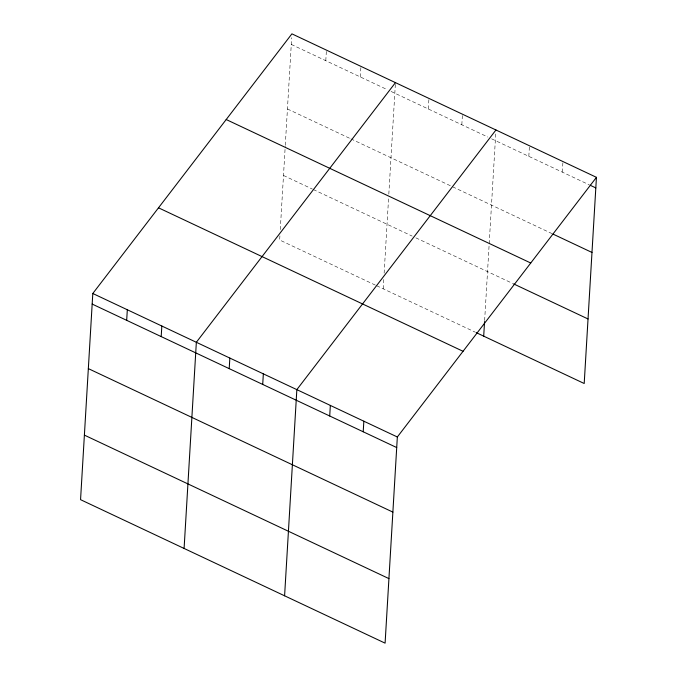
<?xml version="1.0" encoding="UTF-8"?>
<svg xmlns="http://www.w3.org/2000/svg" width="677" height="677" viewBox="0 0 677 677"><rect width="100%" height="100%" fill="white"/><g stroke="black" fill="none" stroke-linecap="round" stroke-linejoin="round"><path stroke-width="0.51" stroke-dasharray="3.38 2.54" d="M279.906 235.85L279.66 240.013L375.735 285.288M280.278 229.605L285.22 146.376M285.279 145.343L291.677 37.7M325.789 60.693L326.424 50.115M360.308 76.95L360.934 66.371M383.199 288.8L383.817 278.391M384.13 273.186L388.581 198.276M388.826 194.121L395.393 83.593M428.321 108.997L428.947 98.419M461.824 124.78L462.45 114.201M484.63 320.534L495.725 133.834M528.822 156.345L529.448 145.767M562.316 172.127L562.951 161.549M291.279 44.428L387.362 89.694M391.094 91.454L487.88 137.05M491.595 138.81L589.303 184.846M287.446 108.972L349.941 138.421M350.872 138.861L551.975 233.607M283.494 175.47L312.41 189.095M313.341 189.535L412.158 236.095M415.881 237.847L512.658 283.443M376.674 285.728L475.322 332.204"/><path stroke-width="1.02" d="M92.8 293.496L80.555 499.668L385.095 643.15L397.34 436.987L596.445 177.332L291.905 33.85L92.8 293.496L397.34 436.987M126.684 320.339L127.318 309.761M161.202 336.604L161.828 326.026M184.093 548.455L196.347 342.283L395.453 82.636M229.215 368.643L229.841 358.065M262.718 384.426L263.345 373.848M284.594 595.802L296.848 389.63L495.953 129.984M329.716 415.991L330.342 405.413M363.21 431.782L363.845 421.204M483.7 336.147L484.563 321.575M596.445 177.332L584.2 383.504L476.253 332.644M590.234 185.278L595.819 187.91M552.906 234.039L591.986 252.453M226.203 119.533L530.743 263.014M513.589 283.883L588.034 318.96M158.503 207.814L463.051 351.295M92.174 304.075L396.714 447.565M88.34 368.618L392.88 512.108M84.388 435.125L388.928 578.607"/></g></svg>
